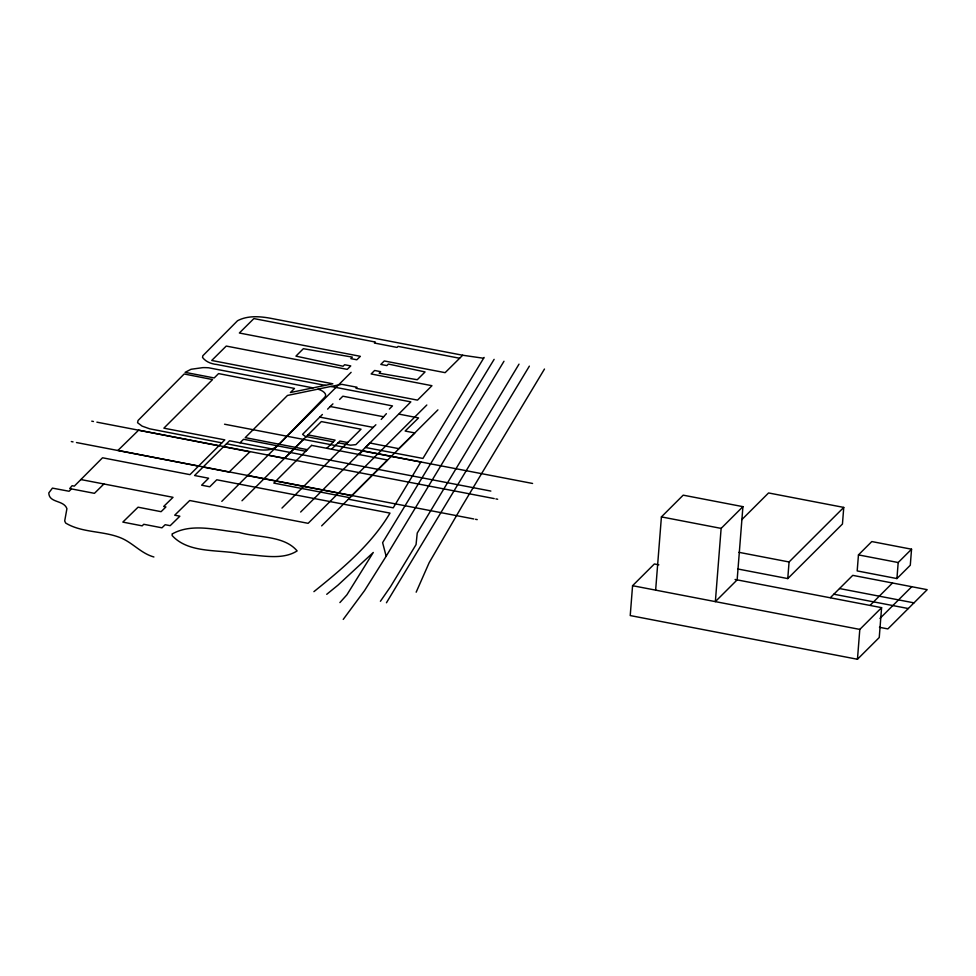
<?xml version="1.0" encoding="UTF-8"?>
<svg xmlns="http://www.w3.org/2000/svg" width="976" height="976" viewBox="0 0 976 976"><rect width="100%" height="100%" fill="white"/><g stroke="black" fill="none" stroke-linecap="round" stroke-linejoin="round"><path stroke-width="1.46" d="M658.849 564.823L654.371 563.957L632.57 585.698L630.228 615.563L857.453 659.264L879.242 637.523L881.596 607.658L735.087 579.488M655.64 590.138L661.411 516.902L683.2 495.161L742.919 506.654L737.148 579.878L715.359 601.619L721.13 528.394L742.919 506.654M737.636 568.947L787.766 578.585L789.072 561.969L843.752 507.41L768.563 492.953L741.76 519.696M843.752 507.41L842.447 524.027L787.766 578.585M858.453 554.893L857.184 570.923L896.932 578.573L910.291 565.238L911.547 549.207L871.8 541.558L858.453 554.893L898.188 562.53L911.547 549.207M857.453 659.264L859.807 629.41L881.596 607.658M896.932 578.573L898.188 562.53M416.166 592.188L429.172 562.676L462.38 505.592L544.474 369.038M494.124 359.351L382.616 542.656L386.154 556.235L364.536 590.614L343.235 619.394M386.154 556.235L503.982 361.254M519.012 364.146L417.24 533.055L416.057 544.596L390.522 586.686L380.408 601.277M529.37 366.134L386.447 602.765M484.108 357.423L422.937 458.439L365.439 447.484L410.847 401.88L330.876 386.459L287.481 395.451L245.208 437.626L307.464 449.692M277.452 445.825C270.986 451.705 260.848 450.095 252.906 448.899L226.517 443.763M381.201 419.436L386.386 413.678M339.904 602.582L346.895 594.823L373.283 552.465L337.928 585.197L326.728 594.311M359.229 454.548L362.547 450.961L420.863 461.977L393.23 507.825L348.383 499.2M279.075 444.202L324.093 397.927C328.936 394.084 321.482 389.912 317.932 389.204M221.833 442.86L149.694 428.818L142.106 426.122L137.579 422.718L138.055 420.485L184.171 373.979L212.561 379.566L163.858 428.171L224.834 439.871L189.978 474.641L102.529 457.781L74.322 486.133L72.102 485.706L69.711 488.573L94.44 493.331L103.907 483.986L173.033 497.321L163.663 506.483L165.932 506.947L161.089 511.68L138.055 507.191L122.83 522.099L142.179 525.857L143.753 524.283L161.955 527.821L165.176 524.71L170.19 525.674L179.877 516.194L174.704 515.206L189.71 500.517L308.135 523.331L426.817 405.016M322.397 414.471L302.597 434.32L305.22 436.394L333.365 441.847L335.097 440.115L308.001 434.893L321.36 421.571L361.035 429.196L347.676 442.531L339.868 441.03L331.547 449.228M303.402 439.383L284.492 458.342L268.144 455.206M71.407 488.939L69.089 491.257L52.436 488.122L48.8 492.917C49.044 503.262 63.708 499.749 66.917 508.679L64.697 520.952L65.648 523.026C82.277 533.177 103.785 530.554 121.646 538.24C133.151 543.278 141.459 553.563 153.903 556.979M490.855 491.074L229.506 440.774L194.578 475.519L208.632 478.228L201.629 485.206L209.755 486.78L216.757 479.789L389.997 513.108C371.295 544.779 342.222 568.764 313.918 591.651M240.023 442.799L243.561 439.273L305.842 451.315M221.796 501.359L351.116 372.332M327.607 409.164L332.938 403.857M339.563 399.501L342.857 396.195L392.498 405.918L389.339 409.066M241.987 500.761L308.343 434.552M281.966 508.093L348.017 442.177M338.135 442.762L350.591 445.19L355.85 444.629L375.87 424.755M300.645 512.034L369.843 442.994L398.745 448.655L414.8 432.941L405.125 431.038L418.57 417.923L399.208 414.166M483.571 358.253L462.685 355.24L445.129 372.661L384.263 360.961L380.786 364.426L386.862 365.585L388.399 364.048L425.072 371.941L417.264 379.737L379.139 373.21L380.677 371.673L374.625 370.465L371.124 373.967L431.965 385.703L417.508 400.123L355.984 388.289L357.021 387.252L341.82 384.337L330.876 386.459M321.653 525.869L437.907 409.883M830.43 597.617L852.756 575.352L927.2 589.675L887.867 628.91L879.449 627.287M870.36 605.083L892.491 582.989M879.949 618.43L911.755 586.698M326.789 448.313L333.365 441.847M313.064 387.899L208.693 367.793A24.656 8.918 4.5 0 0 202.874 367.635L191.052 369.27L185.111 372.356L214.195 377.956L218.563 373.588L294.508 388.436L290.384 392.535L332.853 383.8L211.719 360.473L226.249 346.065L347.224 369.367L350.774 365.915L344.613 364.731L343.101 366.244L295.923 356.13L303.365 348.7L352.348 357.118L350.835 358.631L356.826 359.778L360.388 356.325L239.34 333.011L253.894 318.579L375.382 342.051L374.406 343.027L397.049 347.419L398.086 346.382L459.574 358.241M462.685 355.24L270.071 318.188C259.348 316.285 247.416 315.48 237.534 320.738L202.825 355.764L202.52 357.436C205.887 361.901 211.389 363.938 216.806 364.487L325.447 385.41M330.278 406.516L383.58 416.764M319.738 417.118L373.21 427.403M224.553 424.218L532.579 483.462M661.411 516.902L721.13 528.394M91.744 421.168L93.452 421.498M96.892 422.169L494.222 498.59M495.942 498.919L497.65 499.248M738.954 552.331L789.072 561.969M839.531 588.54L913.987 602.863M71.321 441.542L73.029 441.872M76.47 442.543L473.799 518.964M475.519 519.293L477.227 519.622M247.672 475.629L351.909 495.686M833.846 594.213L908.29 608.536M80.825 479.545L103.907 483.986M632.57 585.698L859.807 629.41M218.868 445.825L138.616 430.184L117.95 450.412L198.531 466.113M223.541 446.727L249.856 451.851L229.104 472.067L203.13 467.004M172.337 533.884L172.093 535.507C189.088 554.112 219.551 549.024 242.255 554.161C259.836 554.88 281.613 560.846 297.131 550.915C283.882 535.238 257.774 537.898 239.144 532.432C217.526 530.444 192.272 522.685 172.337 533.884M311.588 445.385L273.805 483.096L349.701 497.687L387.484 459.989L311.588 445.385"/></g></svg>
